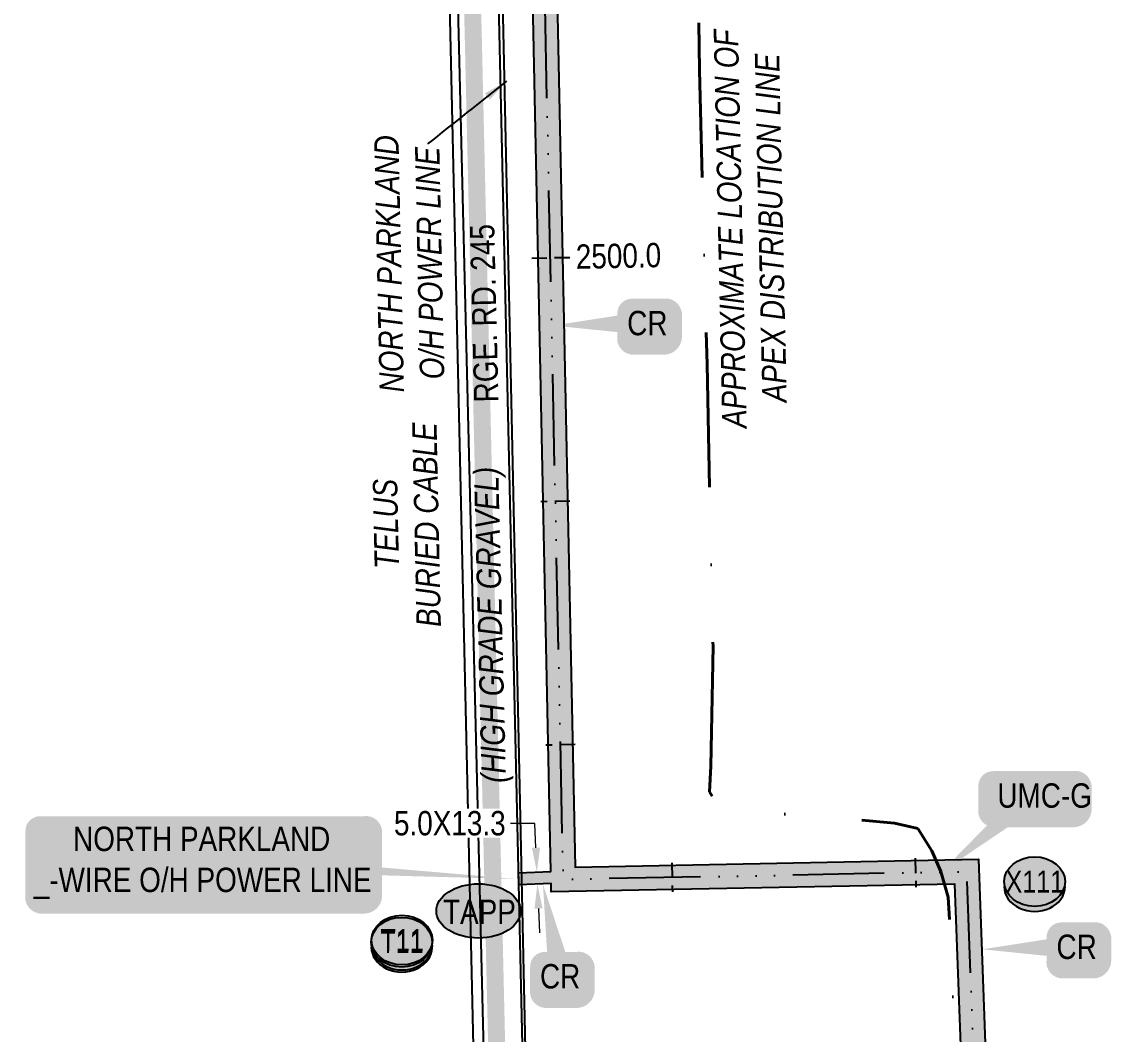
# Model space of a CAD drawing. Extents: x 88833 to 97610, y 5963373 to 5974710.
# Drawn here: x 95433.9 to 95881, y 5965367.7 to 5965783.2 of the extents above; entities that cross this region are included whole.
import ezdxf
from ezdxf.enums import TextEntityAlignment as Align

# ---------------------------------------------------------------- set-up
doc = ezdxf.new("R2010")
doc.units = 0
doc.header["$LTSCALE"] = 5
doc.header["$PDSIZE"] = 5
for name, pattern in [('COOP2', [10, 5, -1, 0, -1, 0, -1, 0, -1, 0, -1]), ('DASHDOT', [25.4, 12.7, -6.35, 0, -6.35]), ('foc-TIELINE', [1.875, 1.25, -0.625])]:
    doc.linetypes.add(name, pattern=pattern)
doc.layers.get('Defpoints').update_dxf_attribs({"color": 9})
for name, color, linetype in [('AS-POWER', 104, 'foc-POWER'), ('AS-POWER-T', 104, 'Continuous'), ('AS-ROADS', 254, 'Continuous'), ('AS-TELEPHONE', 224, 'foc-TEL'), ('AS-TELEPHONE-T', 224, 'Continuous'), ('CG-NOTES', 7, 'Continuous'), ('L-ROAD-T', 7, 'Continuous'), ('L-SEC', 7, 'Continuous'), ('P-APEX RECON PAY ITEMS', 240, 'Continuous'), ('P-APEX RECON-10m BUFFER', 51, 'COOP2'), ('P-APEX RECON-URBAN', 30, 'COOP2'), ('P-APEX RECON-WORK AREA', 104, 'Continuous'), ('P-BUFFER-PURPLE', 187, 'foc-TIELINE'), ('P-BUFFER-PURPLE-T', 187, 'Continuous'), ('P-CROSSINGS', 250, 'Continuous')]:
    doc.layers.add(name, color=color, linetype=linetype)
for name, color, linetype, lineweight in [('AS-RECON EXISTING', 151, 'DASHDOT', 40), ('AS-RECON EXISTING-T', 151, 'Continuous', 40), ('P-APEX RECON-TWS-T', 104, 'Continuous', 9), ('T-TEXT', 48, 'Continuous', 18)]:
    doc.layers.add(name, color=color, linetype=linetype, lineweight=lineweight)
doc.styles.add('1.8', font='ARIALN.TTF', dxfattribs={"height": 2})
doc.styles.add('100L', font='ARIALN.TTF', dxfattribs={"height": 10})
doc.styles.add('175L', font='ARIALN.TTF', dxfattribs={"height": 2})
doc.styles.add('80', font='ARIALN.TTF', dxfattribs={"height": 10})
doc.styles.add('80CG', font='ARIALN.TTF', dxfattribs={"height": 10})
doc.styles.add('80L', font='ARIALN.TTF', dxfattribs={"height": 10})
doc.styles.add('80LS', font='ARIALNI.TTF', dxfattribs={"height": 10})
doc.styles.add('Crossing', font='ARIALN.TTF', dxfattribs={"height": 10})
doc.styles.add('foc-LtypeFont', font='ARIALN.TTF', dxfattribs={"height": 7.35})
doc.linetypes.add('foc-POWER', pattern='A,6,-1,["P",foc-LtypeFont,S=0.2,R=0,X=-0.625,Y=-0.75],-1.24,4', length=12.24)
doc.linetypes.add('foc-TEL', pattern='A,2,-1,["T",foc-LtypeFont,S=0.2,R=0,X=-0.425,Y=-0.75],-1.24,8', length=12.24)
doc.dimstyles.new('Compass 1 000', dxfattribs={"dimtxt": 1.8, "dimasz": 2, "dimexe": 0.2, "dimexo": 0.0625, "dimgap": 0.5, "dimtad": 0, "dimtih": 1, "dimtoh": 1, "dimzin": 0, "dimdsep": 46, "dimtxsty": '1.8', "dimcen": 0.1, "dimse1": 1, "dimse2": 1, "dimclrd": 256, "dimclrt": 256, "dimaunit": 1, "dimadec": 4, "dimazin": 0, "dimtfac": 0.06, "dimtofl": 0, "dimtmove": 0, "dimatfit": 0, "dimfxl": 0.2, "dimtolj": 1, "dimtzin": 0, "dimlwd": -1, "dimarcsym": 0})
doc.dimstyles.new('Compass 5 000', dxfattribs={"dimscale": 5, "dimtxt": 9, "dimasz": 2, "dimexe": 0.2, "dimexo": 0.0625, "dimgap": 0.5, "dimtad": 0, "dimtih": 1, "dimtoh": 1, "dimzin": 0, "dimdsep": 46, "dimtxsty": '80CG', "dimcen": 0.1, "dimse1": 1, "dimse2": 1, "dimclrd": 256, "dimclrt": 256, "dimaunit": 1, "dimadec": 4, "dimazin": 0, "dimtfac": 0.06, "dimtofl": 0, "dimtmove": 0, "dimatfit": 1, "dimfxl": 0.2, "dimtolj": 1, "dimtzin": 0, "dimlwd": -1, "dimarcsym": 0})

# ---------------------------------------------------------------- blocks, each defined once
blk = doc.blocks.new('*U949')
at = {"true_color": 0xffffa8}
h = blk.add_hatch(color=51, dxfattribs=at)
edge = h.paths.add_edge_path()
edge.add_line((-16.5, -11.5), (16.5, -11.5))
edge.add_arc((16.5, -5.5), 6, 270, 360)
edge.add_line((22.5, -5.5), (22.5, 4))
edge.add_arc((16.5, 4), 6, 0, 90)
edge.add_line((16.5, 10), (-16.5, 10))
edge.add_arc((-16.5, 4), 6, 90, 180)
edge.add_line((-22.5, 4), (-22.5, -5.5))
edge.add_arc((-16.5, -5.5), 6, 180, 270)
at = {"color": 240, "flags": 128}
blk.add_lwpolyline([(-16.5, -11.5, 3, 3, 0), (16.5, -11.5, 3, 3, 0.414214), (22.5, -5.5, 3, 3, 0), (22.5, 4, 3, 0, 0.414214), (16.5, 10, 0, 0, 0), (-16.5, 10, 0, 0, 0.414214), (-22.5, 4, 0, 0, 0), (-22.5, -5.5, 0, 3, 0.414214)], format="xyseb", close=True, dxfattribs=at)
for points in [[(-37.8, -31.48, 0, 10, 0), (0, 0, 5, 5, 0)], [(-1, -11.44, 0, 10, 0), (0, 0, 5, 5, 0)]]:
    blk.add_lwpolyline(points, format="xyseb", dxfattribs=at)
at = {"color": 4, "style": '80'}
blk.add_attdef('OTHER_001', (-14.7, -5), '', height=10, dxfattribs=at)
blk = doc.blocks.new('*U950')
at = {"true_color": 0xffffa8}
h = blk.add_hatch(color=51, dxfattribs=at)
edge = h.paths.add_edge_path()
edge.add_line((-6.5, -11.5), (6.5, -11.5))
edge.add_arc((6.5, -5.5), 6, 270, 360)
edge.add_line((12.5, -5.5), (12.5, 4))
edge.add_arc((6.5, 4), 6, 0, 90)
edge.add_line((6.5, 10), (-6.5, 10))
edge.add_arc((-6.5, 4), 6, 90, 180)
edge.add_line((-12.5, 4), (-12.5, -5.5))
edge.add_arc((-6.5, -5.5), 6, 180, 270)
at = {"color": 240, "flags": 128}
blk.add_lwpolyline([(-6.5, -11.5, 3, 3, 0), (6.5, -11.5, 3, 3, 0.414214), (12.5, -5.5, 3, 3, 0), (12.5, 4, 3, 0, 0.414214), (6.5, 10, 0, 0, 0), (-6.5, 10, 0, 0, 0.414214), (-12.5, 4, 0, 0, 0), (-12.5, -5.5, 0, 3, 0.414214)], format="xyseb", close=True, dxfattribs=at)
for points in [[(-38.86, -1.03, 0, 10, 0), (0, 0, 5, 5, 0)], [(-1, -11.44, 0, 10, 0), (0, 0, 5, 5, 0)]]:
    blk.add_lwpolyline(points, format="xyseb", dxfattribs=at)
at = {"color": 4, "style": '80'}
blk.add_attdef('OTHER_001', (-14.7, -5), '', height=10, dxfattribs=at)
blk = doc.blocks.new('*U951')
at = {"true_color": 0xffffa8}
h = blk.add_hatch(color=51, dxfattribs=at)
edge = h.paths.add_edge_path()
edge.add_line((-6.5, -11.5), (6.5, -11.5))
edge.add_arc((6.5, -5.5), 6, 270, 360)
edge.add_line((12.5, -5.5), (12.5, 4))
edge.add_arc((6.5, 4), 6, 0, 90)
edge.add_line((6.5, 10), (-6.5, 10))
edge.add_arc((-6.5, 4), 6, 90, 180)
edge.add_line((-12.5, 4), (-12.5, -5.5))
edge.add_arc((-6.5, -5.5), 6, 180, 270)
at = {"color": 240, "flags": 128}
for points in [[(-7.24, 37.76, 0, 10, 0), (0, 0, 5, 5, 0)], [(-1, -11.44, 0, 10, 0), (0, 0, 5, 5, 0)]]:
    blk.add_lwpolyline(points, format="xyseb", dxfattribs=at)
blk.add_lwpolyline([(-6.5, -11.5, 3, 3, 0), (6.5, -11.5, 3, 3, 0.414214), (12.5, -5.5, 3, 3, 0), (12.5, 4, 3, 0, 0.414214), (6.5, 10, 0, 0, 0), (-6.5, 10, 0, 0, 0.414214), (-12.5, 4, 0, 0, 0), (-12.5, -5.5, 0, 3, 0.414214)], format="xyseb", close=True, dxfattribs=at)
at = {"color": 4, "style": '80'}
blk.add_attdef('OTHER_001', (-14.7, -5), '', height=10, dxfattribs=at)
blk = doc.blocks.new('*D952')
at = {"layer": 'Defpoints', "color": 0, "transparency": 16777216}
for p in [(95643.86, 5965434.19), (95645.3, 5965434.25), (95644.06, 5965429.2)]:
    blk.add_point(p, dxfattribs=at)
at = {"layer": 'P-APEX RECON-TWS-T', "transparency": 16777216}
for p, q in [((95644.48, 5965454.24), (95634.48, 5965454.24)), ((95644.89, 5965444.25), (95644.48, 5965454.24)), ((95645.92, 5965419.27), (95646.33, 5965409.28))]:
    blk.add_line(p, q, dxfattribs=at)
for points in [[(95646.56, 5965444.31), (95643.23, 5965444.18), (95645.3, 5965434.25)], [(95647.59, 5965419.34), (95644.26, 5965419.2), (95645.51, 5965429.26)]]:
    blk.add_solid(points, dxfattribs=at)
at = {"layer": 'P-APEX RECON-TWS-T', "transparency": 16777216, "insert": (95609.55, 5965454.24), "char_height": 10, "attachment_point": 5, "style": '80CG', "bg_fill": 3, "box_fill_scale": 1.1, "bg_fill_color": 256, "bg_fill_true_color": 13158600, "bg_fill_transparency": 0}
blk.add_mtext('\\A1;5.0X13.3', dxfattribs=at)
blk = doc.blocks.new('TAPP_Access_Point')
h = blk.add_hatch(color=255)
h.dxf.hatch_style = 1
edge = h.paths.add_edge_path()
edge.add_ellipse((-0.4, 0.35), major_axis=(-17.31, 0), ratio=0.643219, start_angle=0, end_angle=360)
at = {"color": 170}
blk.add_ellipse((-0.4, 0.35), major_axis=(-17.31, 0), ratio=0.643219, dxfattribs=at)
at = {"color": 170, "style": '175L'}
blk.add_text('TAPP', height=10, dxfattribs=at).set_placement((0, 0), align=Align.MIDDLE_CENTER)
blk = doc.blocks.new('*U953')
h = blk.add_hatch(color=255)
edge = h.paths.add_edge_path()
edge.add_line((-66.5, -20), (66.5, -20))
edge.add_arc((66.5, -14), 6, 270, 360)
edge.add_line((72.5, -14), (72.5, 12.5))
edge.add_arc((66.5, 12.5), 6, 0, 90)
edge.add_line((66.5, 18.5), (-66.5, 18.5))
edge.add_arc((-66.5, 12.5), 6, 90, 180)
edge.add_line((-72.5, 12.5), (-72.5, -14))
edge.add_arc((-66.5, -14), 6, 180, 270)
at = {"color": 104, "flags": 128}
blk.add_lwpolyline([(-66.5, -20, 3, 3, 0), (66.5, -20, 3, 3, 0.414214), (72.5, -14, 3, 3, 0), (72.5, 12.5, 3, 0, 0.414214), (66.5, 18.5, 0, 0, 0), (-66.5, 18.5, 0, 0, 0.414214), (-72.5, 12.5, 0, 0, 0), (-72.5, -14, 0, 3, 0.414214)], format="xyseb", close=True, dxfattribs=at)
blk.add_lwpolyline([(129.07, -7.29, 0, 7.5, 0), (0, 0, 0, 0, 0)], format="xyseb", dxfattribs=at)
at = {"color": 104, "style": '80'}
blk.add_attdef('ENTER_TEXT_001', (-26.85, -4.92), '', height=10, dxfattribs=at)
blk = doc.blocks.new('xing2')
h = blk.add_hatch(color=50)
h.dxf.hatch_style = 1
edge = h.paths.add_edge_path()
edge.add_ellipse((0, 0), major_axis=(-12.5, 0), ratio=0.816297, start_angle=0, end_angle=360)
h = blk.add_hatch(color=250)
h.dxf.hatch_style = 1
edge = h.paths.add_edge_path()
edge.add_ellipse((0, -2.05), major_axis=(-12.5, 0), ratio=0.816297, start_angle=0, end_angle=180)
edge.add_line((12.5, -2.05), (12.5, 0))
edge.add_ellipse((0, 0), major_axis=(-12.5, 0), ratio=0.816297, start_angle=0, end_angle=180, ccw=False)
edge.add_line((-12.5, 0), (-12.5, -2.05))
at = {"color": 250}
blk.add_ellipse((0, 0), major_axis=(-12.5, 0), ratio=0.816297, dxfattribs=at)
blk.add_ellipse((0, -2.05), major_axis=(-12.5, 0), ratio=0.816297, start_param=0, end_param=3.141593, dxfattribs=at)
at = {"color": 250, "style": 'Crossing'}
blk.add_attdef('CROSSING', text='', height=9, dxfattribs=at).set_placement((0.09, 0.02), align=Align.MIDDLE_CENTER)
at = {"color": 250, "style": 'Crossing', "flags": 1}
for tag, p in [('OWNER', (0.09, -12.49)), ('DESCRIPTION', (0.09, -25.77)), ('LOCATION', (0.09, -39.3)), ('DWG_REF', (0.09, -52.84))]:
    blk.add_attdef(tag, text='', height=9, dxfattribs=at).set_placement(p, align=Align.MIDDLE_CENTER)
blk = doc.blocks.new('Well_proximity')
h = blk.add_hatch(color=191)
h.dxf.hatch_style = 1
edge = h.paths.add_edge_path()
edge.add_ellipse((0, 0), major_axis=(-12.5, 0), ratio=0.816297, start_angle=0, end_angle=360)
h = blk.add_hatch(color=250)
h.dxf.hatch_style = 1
edge = h.paths.add_edge_path()
edge.add_ellipse((0, -2.05), major_axis=(-12.5, 0), ratio=0.816297, start_angle=0, end_angle=180)
edge.add_line((12.5, -2.05), (12.5, 0))
edge.add_ellipse((0, 0), major_axis=(-12.5, 0), ratio=0.816297, start_angle=0, end_angle=180, ccw=False)
edge.add_line((-12.5, 0), (-12.5, -2.05))
at = {"color": 250}
blk.add_ellipse((0, 0), major_axis=(-12.5, 0), ratio=0.816297, dxfattribs=at)
blk.add_ellipse((0, -2.05), major_axis=(-12.5, 0), ratio=0.816297, start_param=0, end_param=3.141593, dxfattribs=at)
at = {"color": 250, "style": '80L'}
blk.add_attdef('CROSSING', text='', height=9, dxfattribs=at).set_placement((0.09, 0.02), align=Align.MIDDLE_CENTER)

msp = doc.modelspace()

# ---------------------------------------------------------------- hatches: boundary and pattern name
at = {"layer": 'P-APEX RECON-10m BUFFER', "transparency": 33554687}
h = msp.add_hatch(color=256, dxfattribs=at)
h.dxf.hatch_style = 1
h.paths.add_polyline_path([(95826.472, 5965439.481), (95660.985, 5965436.317), (95650.942, 5965917.939), (95640.954, 5965917.666), (95651.029, 5965434.489), (95637.718, 5965433.941), (95637.832, 5965428.945), (95651.133, 5965429.493), (95651.203, 5965426.136), (95816.845, 5965429.303), (95823.503, 5965249.331), (95813.517, 5965248.972), (95814.008, 5965235.344), (95704.612, 5965175.802), (95657.998, 5965168.04), (95651.721, 5965172.053), (95648.221, 5965217.131), (95642.605, 5965218.933), (95642.725, 5965213.647), (95643.5, 5965213.399), (95646.932, 5965169.184), (95656.925, 5965162.796), (95691.204, 5965168.504), (95657.051, 5965149.915), (95657.8, 5965116.812), (95667.789, 5965117.061), (95667.785, 5965117.254), (95667.178, 5965144.051), (95819.118, 5965226.749), (95824.338, 5965226.937), (95834.325, 5965227.296), (95833.967, 5965234.831), (95833.638, 5965242.919)])

# ---------------------------------------------------------------- linework, layer by layer
at = {"layer": 'AS-POWER', "flags": 128}
msp.add_lwpolyline([(95670.48, 5963906.93), (95661.89, 5964312.51), (95660.714, 5964360.9), (95658.448, 5964476.182), (95656.171, 5964588.887), (95654.817, 5964658.526), (95653.33, 5964705.27), (95648.442, 5964937.912), (95646.214, 5965056.464), (95644.6, 5965178.41), (95630.93, 5965811), (95628.514, 5965923.427), (95604.373, 5965918.694)], dxfattribs=at)
at = {"layer": 'AS-RECON EXISTING', "flags": 128}
msp.add_lwpolyline([(95664.783, 5965292.476), (95664.147, 5965289.231), (95664.535, 5965285.519), (95668.001, 5965270.091), (95668.698, 5965252.471), (95669.722, 5965249.847), (95671.941, 5965248.159), (95683.012, 5965237.982), (95687.368, 5965235.578), (95689.044, 5965234.19), (95701.972, 5965232.959), (95720.736, 5965232.459), (95742.39, 5965233.529), (95764.525, 5965234.463), (95785.144, 5965235.202), (95821.917, 5965236.813), (95823.689, 5965236.955), (95824.317, 5965241.678), (95823.503, 5965249.331), (95821.899, 5965278.546), (95818.405, 5965330.697), (95817.176, 5965353.995), (95815.643, 5965392.928), (95814.132, 5965423.886), (95811.089, 5965434.454), (95807.416, 5965442.943), (95801.632, 5965452.168), (95792.084, 5965454.381), (95754.582, 5965457.547), (95734.733, 5965458.888), (95722.229, 5965460.727), (95718.159, 5965463.979), (95716.143, 5965467.231), (95716.634, 5965477.68), (95717.564, 5965527.013), (95716.552, 5965573.916), (95715.148, 5965642.648), (95713.624, 5965697.283), (95712.013, 5965763.308), (95710.877, 5965830.12), (95710.506, 5965854.604), (95709.546, 5965896.311), (95709.082, 5965931.617), (95708.714, 5965945.938), (95708.502, 5965963.01), (95708.473, 5965963.853)], dxfattribs=at)
at = {"layer": 'AS-ROADS', "const_width": 7, "flags": 128}
msp.add_lwpolyline([(95670.906, 5963393.096), (95651.052, 5964316.405), (95634.466, 5965117.395), (95616.088, 5965910.258), (95601.476, 5966746.266), (95571.822, 5967965.841), (95524.575, 5970082.852)], dxfattribs=at)
at = {"layer": 'AS-TELEPHONE', "flags": 128}
msp.add_lwpolyline([(95631.684, 5964941.364), (95632.04, 5964988.804), (95629.076, 5965053.086), (95629.381, 5965094.125), (95629.403, 5965121.794), (95609.784, 5965917.258), (95594.983, 5966760.026), (95594.78, 5966783.931), (95593.041, 5966838.417), (95591.969, 5966873.592), (95590.964, 5966921.305), (95561.862, 5967934.43)], dxfattribs=at)
at = {"layer": 'L-SEC', "flags": 128}
for points in [[(95624.834, 5965116.07), (95606.636, 5965916.731)], [(95644.933, 5965116.527), (95626.735, 5965917.188)]]:
    msp.add_lwpolyline(points, dxfattribs=at)
at = {"layer": 'P-APEX RECON-WORK AREA', "flags": 128}
msp.add_lwpolyline([(95823.503, 5965249.331), (95816.845, 5965429.303), (95651.203, 5965426.136), (95651.133, 5965429.493), (95637.832, 5965428.945), (95637.718, 5965433.941), (95651.029, 5965434.489), (95640.954, 5965917.666), (95650.942, 5965917.939), (95660.985, 5965436.317), (95826.472, 5965439.481), (95833.638, 5965242.919)], dxfattribs=at)
at = {"layer": 'P-BUFFER-PURPLE'}
for p, q in [((95658.769, 5965686.404), (95642.785, 5965686.071)), ((95658.854, 5965586.464), (95646.866, 5965586.214)), ((95660.937, 5965486.565), (95648.949, 5965486.315)), ((95800.568, 5965439.985), (95800.797, 5965427.997)), ((95700.666, 5965438.075), (95700.895, 5965426.087))]:
    msp.add_line(p, q, dxfattribs=at)

# ---------------------------------------------------------------- block references
at = {"layer": 'P-APEX RECON PAY ITEMS'}
ref = msp.add_blockref('*U950', (95690.803, 5965659.572), dxfattribs=at)
ref.add_attrib('OTHER_001', 'CR', (95682.341, 5965654.569), dxfattribs={"layer": '0', "color": 4, "height": 10, "style": '80'})
msp.add_blockref('*U949', (95848.965, 5965465.663), dxfattribs=at).add_auto_attribs({'OTHER_001': 'UMC-G'})
ref = msp.add_blockref('*U950', (95866.977, 5965403.579), dxfattribs=at)
ref.add_attrib('OTHER_001', 'CR', (95858.515, 5965398.575), dxfattribs={"layer": '0', "color": 4, "height": 10, "style": '80'})
at = {"layer": 'P-CROSSINGS', "xscale": 0.9992045070000001, "yscale": 0.9992045070000001, "zscale": 0.9992045070000001}
msp.add_blockref('xing2', (95849.541, 5965430.324), dxfattribs=at).add_auto_attribs({'CROSSING': 'X111'})

# ---------------------------------------------------------------- texts
at = {"layer": 'AS-RECON EXISTING-T', "insert": (95721.39, 5965616.301), "char_height": 10, "attachment_point": 1, "rotation": 91.24816, "style": '100L'}
msp.add_mtext_dynamic_manual_height_columns('\\pi0.05;{\\fArial Narrow|b0|i1|c0|p34;APPROXIMATE LOCATION OF\\P\\pi10.265;APEX DISTRIBUTION LINE}', width=164.25416, gutter_width=50, heights=[0], dxfattribs=at)
at = {"layer": 'L-ROAD-T', "insert": (95618.663, 5965663.473), "char_height": 10, "width": 74.18777, "attachment_point": 2, "rotation": 91.40944, "style": '80L'}
msp.add_mtext('RGE. RD. 245', dxfattribs=at)
at = {"layer": 'P-BUFFER-PURPLE-T', "style": '1.8'}
msp.add_text('2500.0', height=9.992, rotation=1.19457, dxfattribs=at).set_placement((95678.771, 5965687.163), align=Align.MIDDLE_CENTER)
at = {"layer": 'T-TEXT', "insert": (95621.017, 5965535.562), "char_height": 10, "width": 135.64186, "attachment_point": 2, "rotation": 91.40944, "style": '80LS'}
msp.add_mtext('(HIGH GRADE GRAVEL)', dxfattribs=at)

# ---------------------------------------------------------------- next in the draw order: dimensions: what is measured, and where the dimension line sits
at = {"layer": 'P-APEX RECON-TWS-T'}
dim = msp.add_aligned_dim(p1=(95644.064, 5965429.202), p2=(95643.858, 5965434.194), distance=-1.448, text='5.0X13.3', dimstyle='Compass 5 000', override={"dimtfill": 1}, dxfattribs=at)
dim.commit()
dim.dimension.update_dxf_attribs({"geometry": '*D952', "text_midpoint": (95609.55, 5965454.237)})

# ---------------------------------------------------------------- next in the draw order: linework, layer by layer
at = {"layer": 'P-APEX RECON-URBAN', "ltscale": 1.5, "flags": 128}
msp.add_lwpolyline([(95604.664, 5963883.775), (95600.688, 5963884.065), (95571.901, 5963891.318), (95550.768, 5963922.089), (95550.576, 5963922.388), (95478.967, 5963996.096), (95465.352, 5964311.406), (95468.839, 5964421.135), (95470.649, 5964475.305), (95620.187, 5964480.377), (95611.989, 5964873.285), (95529.082, 5964871.565), (95526.625, 5964991.535), (95665.381, 5964994.31), (95662.79, 5965117.145), (95662.114, 5965146.983), (95828.828, 5965237.722), (95821.659, 5965434.392), (95656.094, 5965431.226), (95637.653, 5966315.61), (95636.831, 5966360.608), (95631.163, 5966670.767), (95630.418, 5966710.155), (95629.286, 5966773.514), (95573.296, 5966772.481), (95562.209, 5967247.76), (95558.533, 5967405.315), (95555.954, 5967515.885), (95553.815, 5967607.121), (95550.488, 5967748.44), (95549.548, 5967788.356), (95547.114, 5967891.755), (95538.108, 5967891.507), (95535.601, 5967998.025), (95514.647, 5968047.887), (95530.424, 5968091.293), (95528.948, 5968153.973), (95524.05, 5968359.55), (95523.447, 5968384.548), (95600.52, 5968386.516), (95597.793, 5968513.781), (95647.557, 5968535.504), (95594.679, 5968659.067), (95594.153, 5968683.607), (95593.146, 5968730.564), (95586.83, 5969025.233), (95585.973, 5969065.243), (95584.576, 5969130.419), (95583.347, 5969187.024), (95576.228, 5969512.869), (95575.431, 5969547.888), (95567.508, 5969905.416), (95562.187, 5969910.496)], dxfattribs=at)

# ---------------------------------------------------------------- next in the draw order: block references
at = {"layer": 'AS-POWER-T'}
ref = msp.add_blockref('*U953', (95507.834, 5965438.68), dxfattribs=dict(at, xscale=0.9992045070000001, yscale=0.9992045070000001, zscale=0.9992045070000001))
ref.add_attrib('ENTER_TEXT_001', 'NORTH PARKLAND', (95454.946, 5965442.883), dxfattribs={"layer": '0', "color": 104, "height": 9.99205, "style": '80'})
ref.add_attrib('ENTER_TEXT_002', '_-WIRE O/H POWER LINE', (95438.82, 5965426.052), dxfattribs={"layer": '0', "color": 104, "height": 9.99205, "style": '80'})
at = {"layer": 'CG-NOTES', "xscale": 0.9992045070000001, "yscale": 0.9992045070000001, "zscale": 0.9992045070000001}
msp.add_blockref('TAPP_Access_Point', (95621.713, 5965417.95), dxfattribs=at)
at = {"layer": 'P-APEX RECON PAY ITEMS'}
ref = msp.add_blockref('*U951', (95655.022, 5965391.479), dxfattribs=at)
ref.add_attrib('OTHER_001', 'CR', (95646.56, 5965386.476), dxfattribs={"layer": '0', "color": 4, "height": 10, "style": '80'})
at = {"layer": 'P-CROSSINGS', "xscale": 0.9992045070000001, "yscale": 0.9992045070000001, "zscale": 0.9992045070000001}
for name, p in [('xing2', (95589.823, 5965405.469)), ('Well_proximity', (95589.898, 5965406.332))]:
    msp.add_blockref(name, p, dxfattribs=at).add_auto_attribs({'CROSSING': 'T11'})

# ---------------------------------------------------------------- next in the draw order: texts
at = {"layer": 'AS-POWER-T', "insert": (95580.753, 5965630.616), "char_height": 10, "attachment_point": 1, "rotation": 91.22578, "style": '100L', "bg_fill": 2}
msp.add_mtext_dynamic_manual_height_columns('\\pi0.36832;{\\fArial Narrow|b0|i1|c0|p34;NORTH PARKLAND\\P\\pi5.4024;O/H POWER LINE}', width=105.74346, gutter_width=55, heights=[0], dxfattribs=at)
at = {"layer": 'AS-TELEPHONE-T', "insert": (95579.244, 5965534.063), "char_height": 10, "attachment_point": 1, "rotation": 91.22578, "style": '100L', "bg_fill": 3, "box_fill_scale": 1.1, "bg_fill_color": 256, "bg_fill_transparency": 0}
msp.add_mtext_dynamic_manual_height_columns('\\pi24.532;{\\fArial Narrow|b0|i1|c0|p34;TELUS\\P\\pi0.29898;BURIED CABLE}', width=84.62251, gutter_width=55, heights=[0], dxfattribs=at)

# ---------------------------------------------------------------- next in the draw order: leaders
at = {"layer": 'AS-POWER-T', "path_type": 1}
msp.add_leader([(95632.792, 5965758.785), (95600.381, 5965733.068)], dimstyle='Compass 1 000', override={"dimasz": 10, "dimgap": 0.5, "dimtad": 0}, dxfattribs=at)

doc.saveas('drawing.dxf')
